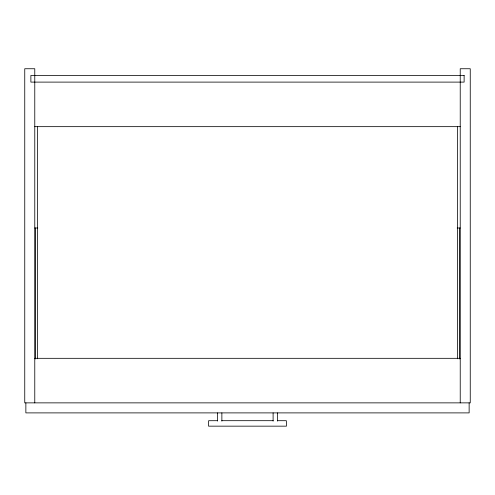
<?xml version="1.0" encoding="UTF-8"?>
<svg xmlns="http://www.w3.org/2000/svg" width="495" height="495" viewBox="0 0 495 495"><rect width="100%" height="100%" fill="white"/><g stroke="black" fill="none" stroke-linecap="round" stroke-linejoin="round"><path stroke-width="0.74" d="M221.871 421.134L221.871 412.892M277.559 421.134L277.559 412.892M34.774 126.658L460.226 126.658M34.774 228.009L37.806 228.009M457.194 228.009L460.226 228.009M34.774 358.318L460.226 358.318M217.181 420.688L208.63 420.719L208.562 426.158L286.438 426.158L286.345 420.707L277.819 420.688M221.785 420.688L273.215 420.688M273.104 412.892L273.104 421.134M217.416 412.892L217.416 421.134M469.136 402.868L469.136 412.892L25.864 412.892L25.864 402.868M460.226 402.868L460.226 68.743L470.25 68.743L470.25 402.868L24.75 402.868L24.75 68.743L34.774 68.743L34.774 402.868M459.669 228.009L459.669 358.962M457.442 126.782L457.442 358.788M37.558 126.782L37.558 358.788M35.331 228.009L35.331 358.962M464.124 75.426L30.876 75.426L30.876 82.108L464.124 82.108L464.124 75.426"/></g></svg>
